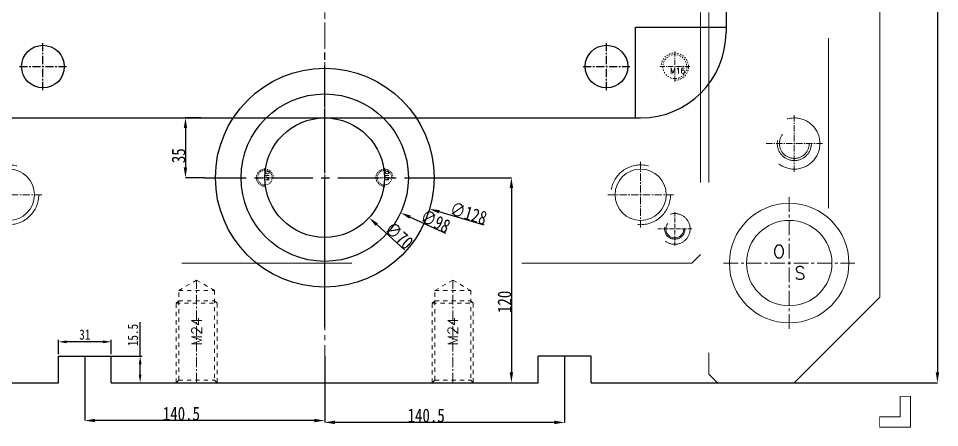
# Model space of a CAD drawing. Header units: millimetres. Extents: x 1572 to 4063, y -10865 to -3081.
# Drawn here: x 2436 to 2976, y -4090 to -3850 of the extents above; entities that cross this region are included whole.
import ezdxf
from ezdxf.enums import TextEntityAlignment as Align

# ---------------------------------------------------------------- set-up
doc = ezdxf.new("R2010")
doc.units = ezdxf.units.MM
doc.header["$LTSCALE"] = 16.335
doc.header["$PDMODE"] = 3
doc.header["$PDSIZE"] = 0.3125
doc.linetypes.add('CENTER', pattern=[0.6, 0.375, -0.075, 0.075, -0.075])
doc.linetypes.add('HIDDEN', pattern=[0.2, 0.1, -0.1])
doc.layers.get('0').update_dxf_attribs({"linetype": 'CONTINUOUS'})
doc.layers.get('Defpoints').update_dxf_attribs({"linetype": 'CONTINUOUS'})
for name, color, linetype, lineweight in [('center', 1, 'CENTER', 9), ('dim', 82, 'CONTINUOUS', 9), ('moldbase', 7, 'CONTINUOUS', 20), ('screw', 33, 'CONTINUOUS', 13)]:
    doc.layers.add(name, color=color, linetype=linetype, lineweight=lineweight)
doc.styles.add('ROMANC', font='romanc.shx', dxfattribs={"bigfont": 'gbcbig.shx'})
doc.styles.get("Standard").update_dxf_attribs({"font": 'txt', "width": 0.8})
doc.styles.add('TXT', font='txt.shx', dxfattribs={"bigfont": 'gbcbig.shx'})
doc.dimstyles.new('ISO-25', dxfattribs={"dimtxt": 8, "dimasz": 6, "dimexe": 0, "dimexo": 0, "dimgap": 0, "dimtad": 1, "dimdsep": 46, "dimtxsty": 'Standard', "dimcen": 0, "dimclrd": 4, "dimclre": 4, "dimclrt": 6, "dimazin": 0, "dimtfac": 1, "dimtofl": 0, "dimtmove": 0, "dimatfit": 3, "dimfxl": 0, "dimarcsym": 0})

# ---------------------------------------------------------------- blocks, each defined once
blk = doc.blocks.new('*D388')
at = {"color": 4, "lineweight": -2, "transparency": 16777216}
for p, q in [((2890.71, -3443.57), (2974.52, -3443.57)), ((2974.52, -3449.57), (2974.52, -4057.57)), ((2890.71, -4063.57), (2974.52, -4063.57))]:
    blk.add_line(p, q, dxfattribs=at)
at = {"color": 4, "transparency": 16777216}
for points in [[(2973.52, -3449.57), (2975.52, -3449.57), (2974.52, -3443.57)], [(2973.52, -4057.57), (2975.52, -4057.57), (2974.52, -4063.57)]]:
    blk.add_solid(points, dxfattribs=at)
at = {"layer": 'Defpoints', "color": 0, "transparency": 16777216}
for p in [(2890.71, -3443.57), (2890.71, -4063.57), (2974.52, -4063.57)]:
    blk.add_point(p, dxfattribs=at)
at = {"color": 6, "transparency": 16777216, "insert": (2970.52, -3721.64), "char_height": 8, "attachment_point": 5, "rotation": 90}
blk.add_mtext('620', dxfattribs=at)
blk = doc.blocks.new('*D402')
at = {"color": 4, "lineweight": -2, "transparency": 16777216}
blk.add_line((2686.59, -3976.28), (2665.64, -3966.61), dxfattribs=at)
at = {"color": 4, "transparency": 16777216}
blk.add_solid([(2666.06, -3965.71), (2665.22, -3967.52), (2660.2, -3964.1)], dxfattribs=at)
at = {"layer": 'Defpoints', "color": 0, "transparency": 16777216}
for p in [(2571.22, -3923.03), (2660.2, -3964.1)]:
    blk.add_point(p, dxfattribs=at)
at = {"color": 6, "transparency": 16777216, "insert": (2680.52, -3969.07), "char_height": 8, "attachment_point": 5, "rotation": 335.2248}
blk.add_mtext('∅98', dxfattribs=at)
blk = doc.blocks.new('*D403')
at = {"color": 4, "lineweight": -2, "transparency": 16777216}
blk.add_line((2708.99, -3971.34), (2682.79, -3963.54), dxfattribs=at)
at = {"color": 4, "transparency": 16777216}
blk.add_solid([(2683.08, -3962.58), (2682.51, -3964.5), (2677.04, -3961.83)], dxfattribs=at)
at = {"layer": 'Defpoints', "color": 0, "transparency": 16777216}
for p in [(2554.37, -3925.3), (2677.04, -3961.83)]:
    blk.add_point(p, dxfattribs=at)
at = {"color": 6, "transparency": 16777216, "insert": (2699.91, -3964.46), "char_height": 8, "attachment_point": 5, "rotation": 343.4187}
blk.add_mtext('∅128', dxfattribs=at)
blk = doc.blocks.new('screw_m10_g')
at = {"layer": 'screw', "color": 1, "linetype": 'CENTER', "ltscale": 0.310989}
for p, q in [((0, -5.5), (0, 5.5)), ((-5.5, 0), (5.5, 0))]:
    blk.add_line(p, q, dxfattribs=at)
at = {"layer": 'screw', "linetype": 'HIDDEN', "ltscale": 0.310989}
blk.add_circle((0, 0), 4.25, dxfattribs=at)
at = {"layer": 'screw', "color": 92, "linetype": 'HIDDEN', "ltscale": 0.310989}
blk.add_arc((0, 0), 5, 270, 180, dxfattribs=at)
at = {"layer": 'screw', "color": 6, "style": 'TXT'}
blk.add_text('M10', height=2, dxfattribs=at).set_placement((-1.7, -2.5))
blk = doc.blocks.new('screw_m16_g')
at = {"layer": 'screw', "color": 1, "linetype": 'CENTER', "ltscale": 0.497582}
for p, q in [((0, -8.8), (0, 8.8)), ((-8.8, 0), (8.8, 0))]:
    blk.add_line(p, q, dxfattribs=at)
at = {"layer": 'screw', "color": 33, "linetype": 'HIDDEN', "ltscale": 0.497582}
blk.add_circle((0, 0), 7, dxfattribs=at)
at = {"layer": 'screw', "color": 92, "linetype": 'HIDDEN', "ltscale": 0.497582}
blk.add_arc((0, 0), 8, 270, 180, dxfattribs=at)
at = {"layer": 'screw', "color": 6, "style": 'TXT'}
blk.add_text('M16', height=3.2, dxfattribs=at).set_placement((-2.72, -4))
blk = doc.blocks.new('*D404')
at = {"color": 4, "lineweight": -2, "transparency": 16777216}
for p, q in [((2543.15, -3908.57), (2534.14, -3908.57)), ((2534.14, -3914.57), (2534.14, -3937.57)), ((2545.31, -3943.57), (2534.14, -3943.57))]:
    blk.add_line(p, q, dxfattribs=at)
at = {"color": 4, "transparency": 16777216}
for points in [[(2533.14, -3914.57), (2535.14, -3914.57), (2534.14, -3908.57)], [(2533.14, -3937.57), (2535.14, -3937.57), (2534.14, -3943.57)]]:
    blk.add_solid(points, dxfattribs=at)
at = {"layer": 'Defpoints', "color": 0, "transparency": 16777216}
for p in [(2543.15, -3908.57), (2534.14, -3943.57), (2545.31, -3943.57)]:
    blk.add_point(p, dxfattribs=at)
at = {"color": 6, "transparency": 16777216, "insert": (2530.14, -3930.71), "char_height": 8, "attachment_point": 5, "rotation": 90}
blk.add_mtext('35', dxfattribs=at)
blk = doc.blocks.new('*D405')
at = {"color": 4, "lineweight": -2, "transparency": 16777216}
blk.add_line((2662.48, -3985.77), (2646.15, -3971.03), dxfattribs=at)
at = {"color": 4, "transparency": 16777216}
blk.add_solid([(2646.82, -3970.29), (2645.48, -3971.77), (2641.69, -3967.01)], dxfattribs=at)
at = {"layer": 'Defpoints', "color": 0, "transparency": 16777216}
for p in [(2589.72, -3920.12), (2641.69, -3967.01)]:
    blk.add_point(p, dxfattribs=at)
at = {"color": 6, "transparency": 16777216, "insert": (2659.22, -3977.44), "char_height": 8, "attachment_point": 5, "rotation": 317.9411}
blk.add_mtext('∅70', dxfattribs=at)
blk = doc.blocks.new('*D395')
at = {"layer": 'Defpoints', "color": 0, "transparency": 16777216}
for p in [(2459.71, -4039.65), (2459.71, -4048.07), (2490.71, -4048.07)]:
    blk.add_point(p, dxfattribs=at)
at = {"layer": 'dim', "color": 4, "lineweight": -2, "transparency": 16777216}
for p, q in [((2459.71, -4046.87), (2459.71, -4038.45)), ((2485.91, -4039.65), (2464.51, -4039.65)), ((2490.71, -4046.87), (2490.71, -4038.45))]:
    blk.add_line(p, q, dxfattribs=at)
at = {"layer": 'dim', "color": 4, "transparency": 16777216}
for points in [[(2464.51, -4038.85), (2464.51, -4040.45), (2459.71, -4039.65)], [(2485.91, -4038.85), (2485.91, -4040.45), (2490.71, -4039.65)]]:
    blk.add_solid(points, dxfattribs=at)
at = {"layer": 'dim', "color": 6, "transparency": 16777216, "insert": (2475.21, -4035.45), "char_height": 6, "attachment_point": 5}
blk.add_mtext('31', dxfattribs=at)
blk = doc.blocks.new('*D396')
at = {"layer": 'Defpoints', "color": 0, "transparency": 16777216}
for p in [(2488.79, -4048.07), (2494.69, -4063.57), (2507.6, -4063.57)]:
    blk.add_point(p, dxfattribs=at)
at = {"layer": 'dim', "color": 4, "lineweight": -2, "transparency": 16777216}
for p, q in [((2507.6, -4048.07), (2507.6, -4028.07)), ((2489.99, -4048.07), (2508.8, -4048.07)), ((2507.6, -4058.77), (2507.6, -4052.87)), ((2495.89, -4063.57), (2508.8, -4063.57))]:
    blk.add_line(p, q, dxfattribs=at)
at = {"layer": 'dim', "color": 4, "transparency": 16777216}
for points in [[(2506.8, -4052.87), (2508.4, -4052.87), (2507.6, -4048.07)], [(2506.8, -4058.77), (2508.4, -4058.77), (2507.6, -4063.57)]]:
    blk.add_solid(points, dxfattribs=at)
at = {"layer": 'dim', "color": 6, "transparency": 16777216, "insert": (2503.4, -4035.67), "char_height": 6, "attachment_point": 5, "rotation": 90}
blk.add_mtext('15.5', dxfattribs=at)
blk = doc.blocks.new('*D397')
at = {"color": 4, "lineweight": -2, "transparency": 16777216}
for p, q in [((2615.71, -4048.07), (2615.71, -4086.78)), ((2756.21, -4048.07), (2756.21, -4086.78)), ((2750.21, -4086.78), (2621.71, -4086.78))]:
    blk.add_line(p, q, dxfattribs=at)
at = {"color": 4, "transparency": 16777216}
for points in [[(2621.71, -4085.78), (2621.71, -4087.78), (2615.71, -4086.78)], [(2750.21, -4085.78), (2750.21, -4087.78), (2756.21, -4086.78)]]:
    blk.add_solid(points, dxfattribs=at)
at = {"layer": 'Defpoints', "color": 0, "transparency": 16777216}
for p in [(2615.71, -4048.07), (2756.21, -4048.07), (2615.71, -4086.78)]:
    blk.add_point(p, dxfattribs=at)
at = {"color": 6, "transparency": 16777216, "insert": (2675.12, -4082.78), "char_height": 8, "attachment_point": 5}
blk.add_mtext('140.5', dxfattribs=at)
blk = doc.blocks.new('*D398')
at = {"color": 4, "lineweight": -2, "transparency": 16777216}
for p, q in [((2475.21, -4048.07), (2475.21, -4085.71)), ((2615.71, -4048.07), (2615.71, -4085.71)), ((2609.71, -4085.71), (2481.21, -4085.71))]:
    blk.add_line(p, q, dxfattribs=at)
at = {"color": 4, "transparency": 16777216}
for points in [[(2481.21, -4084.71), (2481.21, -4086.71), (2475.21, -4085.71)], [(2609.71, -4084.71), (2609.71, -4086.71), (2615.71, -4085.71)]]:
    blk.add_solid(points, dxfattribs=at)
at = {"layer": 'Defpoints', "color": 0, "transparency": 16777216}
for p in [(2475.21, -4048.07), (2615.71, -4048.07), (2475.21, -4085.71)]:
    blk.add_point(p, dxfattribs=at)
at = {"color": 6, "transparency": 16777216, "insert": (2531.77, -4081.71), "char_height": 8, "attachment_point": 5}
blk.add_mtext('140.5', dxfattribs=at)
blk = doc.blocks.new('123')
at = {"layer": 'moldbase', "color": 1, "linetype": 'CENTER', "ltscale": 0.36}
for p, q in [((-196.1, -3458.67), (-196.1, -3478.47)), ((213.9, -3458.67), (213.9, -3478.47)), ((-186.2, -3468.57), (-206, -3468.57)), ((204, -3468.57), (223.8, -3468.57)), ((-196.1, -3733.47), (-196.1, -3713.67)), ((213.9, -3733.47), (213.9, -3713.67)), ((-206, -3723.57), (-186.2, -3723.57)), ((204, -3723.57), (223.8, -3723.57)), ((-196.1, -3988.47), (-196.1, -3968.67)), ((213.9, -3988.47), (213.9, -3968.67)), ((-186.2, -3978.57), (-206, -3978.57)), ((204, -3978.57), (223.8, -3978.57))]:
    blk.add_line(p, q, dxfattribs=at)
at = {"layer": 'moldbase', "color": 1, "linetype": 'CENTER', "ltscale": 0.7}
for p, q in [((-176.1, -3469.32), (-176.1, -3507.82)), ((193.9, -3469.32), (193.9, -3507.82)), ((-156.85, -3488.57), (-195.35, -3488.57)), ((174.65, -3488.57), (213.15, -3488.57)), ((-176.1, -3977.82), (-176.1, -3939.32)), ((193.9, -3977.82), (193.9, -3939.32)), ((-156.85, -3958.57), (-195.35, -3958.57)), ((174.65, -3958.57), (213.15, -3958.57))]:
    blk.add_line(p, q, dxfattribs=at)
at = {"layer": 'moldbase', "color": 8, "linetype": 'HIDDEN', "ltscale": 12.192}
for centre, radius in [((-196.1, -3468.57), 9), ((-196.1, -3468.57), 6), ((213.9, -3468.57), 9), ((213.9, -3468.57), 6), ((-196.1, -3468.57), 5.25), ((213.9, -3468.57), 5.25), ((-196.1, -3723.57), 9), ((213.9, -3723.57), 9), ((-196.1, -3723.57), 6), ((-196.1, -3723.57), 5.25), ((213.9, -3723.57), 6), ((213.9, -3723.57), 5.25), ((-196.1, -3978.57), 9), ((213.9, -3978.57), 9), ((-196.1, -3978.57), 6), ((-196.1, -3978.57), 5.25), ((213.9, -3978.57), 6), ((213.9, -3978.57), 5.25)]:
    blk.add_circle(centre, radius, dxfattribs=at)
at = {"layer": 'moldbase', "color": 8, "linetype": 'HIDDEN', "ltscale": 17.78}
for centre in [(-176.1, -3488.57), (193.9, -3488.57), (-176.1, -3958.57), (193.9, -3958.57)]:
    blk.add_circle(centre, 17.5, dxfattribs=at)
at = {"layer": 'moldbase'}
for centre in [(-176.1, -3488.57), (193.9, -3488.57), (-176.1, -3958.57), (193.9, -3958.57)]:
    blk.add_circle(centre, 15, dxfattribs=at)
blk = doc.blocks.new('*D528')
at = {"color": 4, "lineweight": -2, "transparency": 16777216}
for p, q in [((2686.11, -3943.57), (2725.01, -3943.57)), ((2725.01, -3949.57), (2725.01, -4057.57)), ((2722.81, -4063.57), (2725.01, -4063.57))]:
    blk.add_line(p, q, dxfattribs=at)
at = {"color": 4, "transparency": 16777216}
for points in [[(2724.01, -3949.57), (2726.01, -3949.57), (2725.01, -3943.57)], [(2724.01, -4057.57), (2726.01, -4057.57), (2725.01, -4063.57)]]:
    blk.add_solid(points, dxfattribs=at)
at = {"layer": 'Defpoints', "color": 0, "transparency": 16777216}
for p in [(2686.11, -3943.57), (2722.81, -4063.57), (2725.01, -4063.57)]:
    blk.add_point(p, dxfattribs=at)
at = {"color": 6, "transparency": 16777216, "insert": (2721.01, -4016.25), "char_height": 8, "attachment_point": 5, "rotation": 90}
blk.add_mtext('120', dxfattribs=at)

msp = doc.modelspace()

# ---------------------------------------------------------------- linework, layer by layer
for p, q in [((2850.706, -3578.566), (2850.706, -3858.566)), ((2797.706, -3908.566), (2797.706, -3855.566)), ((2797.706, -3855.566), (2850.706, -3855.566)), ((2430.706, -3908.566), (2800.706, -3908.566)), ((2459.706, -4063.566), (2459.706, -4048.066)), ((2459.706, -4048.066), (2490.706, -4048.066)), ((2490.706, -4063.566), (2490.706, -4048.066)), ((2740.706, -4063.566), (2740.706, -4048.066)), ((2771.706, -4048.066), (2740.706, -4048.066)), ((2771.706, -4063.566), (2771.706, -4048.066)), ((2340.706, -4063.566), (2459.706, -4063.566)), ((2490.706, -4063.566), (2740.706, -4063.566)), ((2771.706, -4063.566), (2890.706, -4063.566))]:
    msp.add_line(p, q)
at = {"color": 1, "linetype": 'CENTER', "ltscale": 0.777472}
for p, q in [((2450.706, -3892.316), (2450.706, -3864.816)), ((2780.706, -3892.316), (2780.706, -3864.816)), ((2436.956, -3878.566), (2464.456, -3878.566)), ((2766.956, -3878.566), (2794.456, -3878.566))]:
    msp.add_line(p, q, dxfattribs=at)
at = {"color": 1, "linetype": 'CENTER', "ltscale": 3.36}
msp.add_line((2615.706, -4030.966), (2615.706, -3870.688), dxfattribs=at)
at = {"color": 1, "linetype": 'CENTER', "ltscale": 3.980655}
for p, q in [((2615.705, -4018.966), (2615.705, -3878.166)), ((2545.305, -3943.566), (2686.105, -3943.566))]:
    msp.add_line(p, q, dxfattribs=at)
for centre, radius in [((2450.706, -3878.566), 12.5), ((2780.706, -3878.566), 12.5), ((2615.705, -3943.566), 64), ((2615.705, -3943.566), 49), ((2615.705, -3943.566), 35)]:
    msp.add_circle(centre, radius)
msp.add_arc((2800.706, -3858.566), 50, 270, 0)
at = {"layer": 'center', "color": 1, "linetype": 'CENTER', "ltscale": 2.363514}
msp.add_line((2615.706, -3913.566), (2615.706, -3533.566), dxfattribs=at)
at = {"layer": 'moldbase', "color": 8, "linetype": 'HIDDEN', "ltscale": 60.96}
for p, q in [((2835.706, -3448.566), (2835.706, -3988.566)), ((2840.706, -3448.566), (2840.706, -4058.566)), ((2910.706, -3463.566), (2910.706, -4043.566)), ((2830.706, -3993.566), (2400.706, -3993.566))]:
    msp.add_line(p, q, dxfattribs=at)
at = {"layer": 'moldbase', "color": 1, "linetype": 'CENTER', "ltscale": 2.4}
msp.add_line((2615.706, -3453.566), (2615.706, -4053.566), dxfattribs=at)
at = {"layer": 'moldbase'}
for p, q in [((2940.706, -3493.566), (2940.706, -4013.566)), ((2940.706, -4013.566), (2890.706, -4063.566))]:
    msp.add_line(p, q, dxfattribs=at)
at = {"layer": 'moldbase', "color": 1, "linetype": 'CENTER', "ltscale": 0.6}
for p, q in [((2890.706, -3940.066), (2890.706, -3907.066)), ((2874.206, -3923.566), (2907.206, -3923.566))]:
    msp.add_line(p, q, dxfattribs=at)
at = {"layer": 'moldbase', "color": 1, "linetype": 'CENTER', "ltscale": 1.4}
for p, q in [((2887.706, -4032.066), (2887.706, -3955.066)), ((2849.206, -3993.566), (2926.206, -3993.566))]:
    msp.add_line(p, q, dxfattribs=at)
at = {"layer": 'moldbase', "color": 8, "linetype": 'HIDDEN', "ltscale": 7.62}
for p, q in [((2835.706, -3988.566), (2830.706, -3993.566)), ((2840.706, -4058.566), (2845.706, -4063.566))]:
    msp.add_line(p, q, dxfattribs=at)
at = {"layer": 'moldbase', "const_width": 0.5}
msp.add_lwpolyline([(2940.706, -4083.566), (2952.706, -4083.566), (2952.706, -4071.566), (2958.706, -4071.566), (2958.706, -4089.566), (2940.706, -4089.566), (2940.706, -4083.566)], dxfattribs=at)
at = {"layer": 'moldbase', "color": 8, "linetype": 'HIDDEN', "ltscale": 20.32}
for radius in [15, 10, 8.75]:
    msp.add_circle((2890.706, -3923.566), radius, dxfattribs=at)
at = {"layer": 'moldbase'}
for radius in [35, 25]:
    msp.add_circle((2887.706, -3993.566), radius, dxfattribs=at)
at = {"layer": 'screw', "color": 8, "linetype": 'HIDDEN', "ltscale": 1.492746}
for p, q in [((2530.206, -4009.566), (2540.706, -4003.504)), ((2540.706, -4003.504), (2551.206, -4009.566)), ((2680.206, -4009.566), (2690.706, -4003.504)), ((2690.706, -4003.504), (2701.206, -4009.566)), ((2530.206, -4062.066), (2530.206, -4009.566)), ((2530.206, -4009.566), (2551.206, -4009.566)), ((2551.206, -4009.566), (2551.206, -4062.066)), ((2680.206, -4062.066), (2680.206, -4009.566)), ((2680.206, -4009.566), (2701.206, -4009.566)), ((2701.206, -4009.566), (2701.206, -4062.066)), ((2528.706, -4063.566), (2530.206, -4062.066)), ((2530.206, -4062.066), (2551.206, -4062.066)), ((2551.206, -4062.066), (2552.706, -4063.566)), ((2678.706, -4063.566), (2680.206, -4062.066)), ((2680.206, -4062.066), (2701.206, -4062.066)), ((2701.206, -4062.066), (2702.706, -4063.566))]:
    msp.add_line(p, q, dxfattribs=at)
at = {"layer": 'screw', "color": 1, "linetype": 'CENTER', "ltscale": 0.932966}
for p, q in [((2540.706, -4063.566), (2540.706, -4003.504)), ((2690.706, -4063.566), (2690.706, -4003.504))]:
    msp.add_line(p, q, dxfattribs=at)
at = {"layer": 'screw', "color": 92, "linetype": 'HIDDEN', "ltscale": 1.492746}
for p, q in [((2528.706, -4017.066), (2530.206, -4015.566)), ((2528.706, -4063.566), (2528.706, -4017.066)), ((2528.706, -4017.066), (2552.706, -4017.066)), ((2530.206, -4015.566), (2551.206, -4015.566)), ((2551.206, -4015.566), (2552.706, -4017.066)), ((2552.706, -4017.066), (2552.706, -4063.566)), ((2678.706, -4017.066), (2680.206, -4015.566)), ((2678.706, -4063.566), (2678.706, -4017.066)), ((2678.706, -4017.066), (2702.706, -4017.066)), ((2680.206, -4015.566), (2701.206, -4015.566)), ((2701.206, -4015.566), (2702.706, -4017.066)), ((2702.706, -4017.066), (2702.706, -4063.566))]:
    msp.add_line(p, q, dxfattribs=at)

# ---------------------------------------------------------------- block references
msp.add_blockref('123', (2606.81, 5))
at = {"layer": 'screw'}
msp.add_blockref('screw_m16_g', (2820.706, -3878.566), dxfattribs=at)
at = {"layer": 'screw', "color": 4, "rotation": 90}
for p in [(2580.705, -3943.566), (2650.705, -3943.566)]:
    msp.add_blockref('screw_m10_g', p, dxfattribs=at)

# ---------------------------------------------------------------- texts
at = {"layer": 'moldbase', "style": 'ROMANC'}
for s, p in [('O', (2878.195, -3990.476)), ('S', (2890.796, -4003.076))]:
    msp.add_text(s, height=7.5, dxfattribs=at).set_placement(p)
at = {"layer": 'screw', "color": 6, "linetype": 'HIDDEN', "ltscale": 1.492746, "style": 'TXT'}
for p in [(2540.706, -4033.535), (2690.706, -4033.535)]:
    msp.add_text('M24', height=6, rotation=90, dxfattribs=at).set_placement(p, align=Align.MIDDLE)

# ---------------------------------------------------------------- dimensions: what is measured, and where the dimension line sits
dim = msp.add_linear_dim(base=(2974.516, -4063.566), p1=(2890.706, -3443.566), p2=(2890.706, -4063.566), angle=90, dimstyle='ISO-25')
dim.commit()
dim.dimension.update_dxf_attribs({"geometry": '*D388', "text_midpoint": (2974.516, -3721.638), "dimtype": 160})
for base, p1, p2, picture, middle in [((2534.144, -3943.566), (2543.147, -3908.566), (2545.305, -3943.566), '*D404', (2534.144, -3930.714)), ((2725.011, -4063.566), (2686.105, -3943.566), (2722.814, -4063.566), '*D528', (2725.011, -4016.248))]:
    dim = msp.add_linear_dim(base=base, p1=p1, p2=p2, angle=90, dimstyle='ISO-25', override={"dimfxl": 1.25})
    dim.commit()
    dim.dimension.update_dxf_attribs({"geometry": picture, "text_midpoint": middle, "dimtype": 160})
for p1, p2, picture, middle in [((2589.72, -3920.12), (2641.691, -3967.012), '*D405', (2659.22, -3977.44)), ((2554.367, -3925.302), (2677.044, -3961.83), '*D403', (2699.91, -3964.465)), ((2571.216, -3923.032), (2660.195, -3964.1), '*D402', (2680.515, -3969.073))]:
    dim = msp.add_diameter_dim_2p(p1=p1, p2=p2, dimstyle='ISO-25', override={"dimfxl": 1.25})
    dim.commit()
    dim.dimension.update_dxf_attribs({"geometry": picture, "text_midpoint": middle})
for base, p1, p2, picture, middle in [((2475.206, -4085.707), (2615.706, -4048.066), (2475.206, -4048.066), '*D398', (2531.765, -4085.707)), ((2615.706, -4086.779), (2756.206, -4048.066), (2615.706, -4048.066), '*D397', (2675.116, -4086.779))]:
    dim = msp.add_linear_dim(base=base, p1=p1, p2=p2, dimstyle='ISO-25')
    dim.commit()
    dim.dimension.update_dxf_attribs({"geometry": picture, "text_midpoint": middle, "dimtype": 160})
at = {"layer": 'dim'}
dim = msp.add_linear_dim(base=(2507.603, -4063.566), p1=(2488.795, -4048.066), p2=(2494.695, -4063.566), angle=90, dimstyle='ISO-25', override={"dimtxt": 6, "dimasz": 4.8, "dimexe": 1.1994, "dimexo": 1.1994, "dimgap": 1.1994}, dxfattribs=at)
dim.commit()
dim.dimension.update_dxf_attribs({"geometry": '*D396', "text_midpoint": (2507.603, -4035.666), "dimtype": 160})
dim = msp.add_linear_dim(base=(2459.706, -4039.652), p1=(2490.706, -4048.066), p2=(2459.706, -4048.066), dimstyle='ISO-25', override={"dimtxt": 6, "dimasz": 4.8, "dimexe": 1.1994, "dimexo": 1.1994, "dimgap": 1.1994}, dxfattribs=at)
dim.commit()
dim.dimension.update_dxf_attribs({"geometry": '*D395', "text_midpoint": (2475.206, -4035.453)})

doc.saveas('drawing.dxf')
